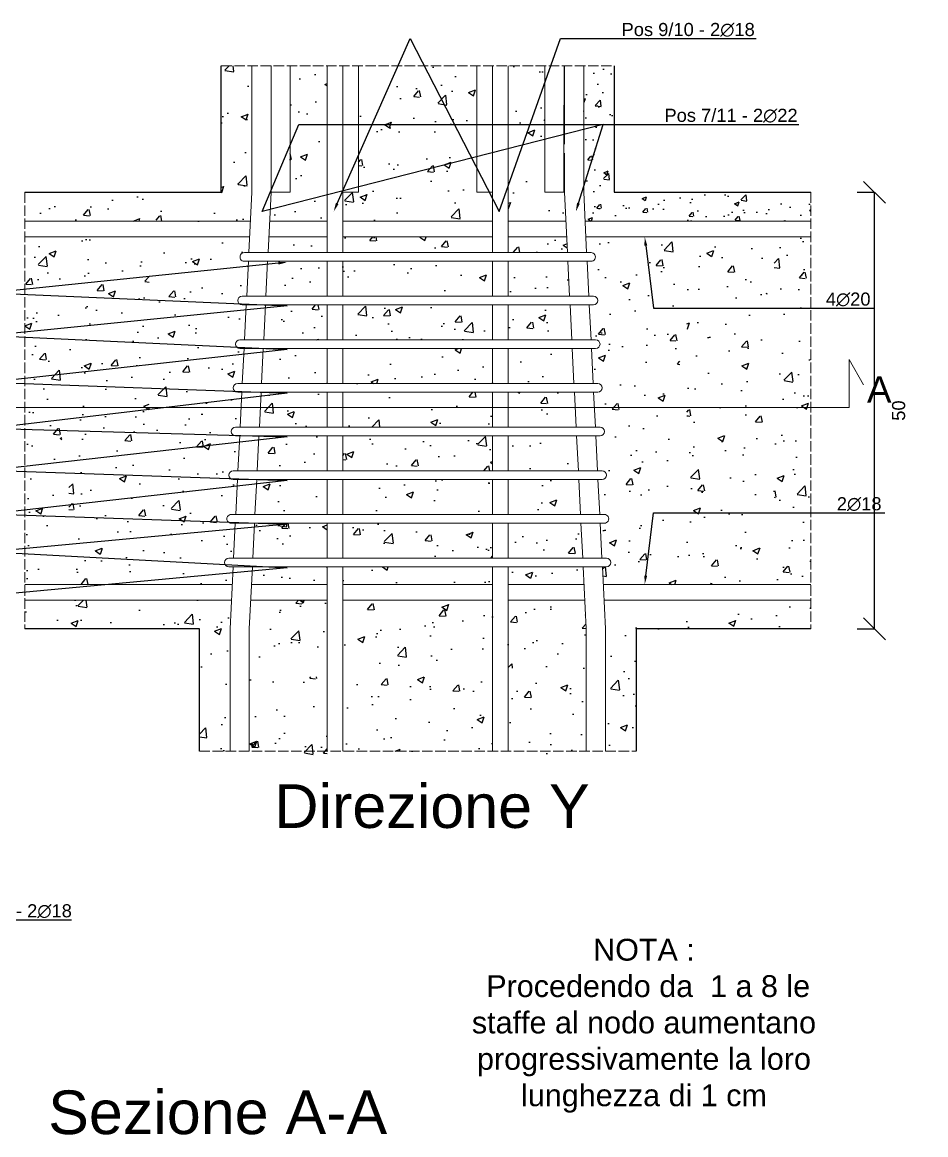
# Model space of a CAD drawing. Header units: millimetres. Extents: x -455371 to 117772, y -78417 to 116564.
# Drawn here: x -325675 to -324640, y 109907 to 111181 of the extents above; entities that cross this region are included whole.
import ezdxf
from ezdxf import colors
from ezdxf.entities.mleader import LeaderData, LeaderLine
from ezdxf.math import Vec2, Vec3

# ---------------------------------------------------------------- set-up
doc = ezdxf.new("R2010")
doc.units = ezdxf.units.MM
doc.linetypes.add('ACAD_ISO02W100', pattern=[15, 12, -3])
doc.layers.get('0').update_dxf_attribs({"color": 255})
for name, color, linetype, lineweight in [('armature', 5, 'Continuous', 18), ('Cls', 7, 'Continuous', 25), ('quote', 5, 'Continuous', 15), ('Scritte', 7, 'Continuous', 15), ('staffe', 10, 'Continuous', 15), ('tratteggio 1 a 50', 230, 'ACAD_ISO02W100', 15)]:
    doc.layers.add(name, color=color, linetype=linetype, lineweight=lineweight)
doc.layers.add('RETINI', color=253, linetype='Continuous')
doc.styles.get("Standard").update_dxf_attribs({"font": 'arial.ttf'})
doc.dimstyles.new('scala 1 a 10', dxfattribs={"dimtxt": 15, "dimasz": 25, "dimexe": 0.183, "dimexo": 0.1, "dimgap": 20, "dimtad": 2, "dimdec": 0, "dimlfac": 0.1, "dimzin": 0, "dimdsep": 46, "dimtxsty": 'Standard', "dimblk": 'OBLIQUE', "dimcen": -25, "dimadec": 0, "dimazin": 0, "dimtfac": 1, "dimtdec": 0, "dimtofl": 0, "dimtmove": 0, "dimatfit": 3, "dimfxl": 20, "dimfxlon": 1, "dimtolj": 1, "dimtzin": 0, "dimarcsym": 0})

# ---------------------------------------------------------------- blocks, each defined once
blk = doc.blocks.new('_Oblique')
at = {"color": 0, "linetype": 'ByBlock', "lineweight": -2}
blk.add_line((-0.5, -0.5), (0.5, 0.5), dxfattribs=at)
blk = doc.blocks.new('*D2427')
at = {"layer": 'Defpoints', "color": 0, "transparency": 16777216}
for p in [(-325447.2, 110986.5), (-324699.2, 110986.5), (-325472.2, 110486.5)]:
    blk.add_point(p, dxfattribs=at)
at = {"layer": 'quote', "color": 0, "lineweight": -2, "transparency": 16777216}
for p, q in [((-324719.2, 110986.5), (-324699, 110986.5)), ((-324699.2, 110486.5), (-324699.2, 110986.5)), ((-324719.2, 110486.5), (-324699, 110486.5))]:
    blk.add_line(p, q, dxfattribs=at)
at = {"layer": 'quote', "color": 0, "lineweight": -2, "transparency": 16777216, "xscale": 25, "yscale": 25, "zscale": 25}
for p, rotation in [((-324699.2, 110986.5), 90), ((-324699.2, 110486.5), 270)]:
    blk.add_blockref('_Oblique', p, dxfattribs=dict(at, rotation=rotation))
at = {"layer": 'quote', "color": 0, "transparency": 16777216, "insert": (-324671.5, 110736.5), "char_height": 15, "attachment_point": 5, "rotation": 90}
blk.add_mtext('\\A1;50', dxfattribs=at)

msp = doc.modelspace()

# ---------------------------------------------------------------- hatches: boundary and pattern name
at = {"layer": 'RETINI'}
h = msp.add_hatch(dxfattribs=at)
h.set_pattern_fill('AR-CONC', color=256, scale=0.45)
h.paths.add_polyline_path([(-325136.5, 110986.5), (-325154.5, 110986.5), (-325154.5, 111031.5), (-325289.9, 111031.5), (-325289.9, 110986.5), (-325307.9, 110986.5), (-325307.9, 110953.5), (-325136.5, 110953.5)])
h.paths.add_polyline_path([(-325325.9, 111031.5), (-325368.2, 111031.5), (-325368.2, 110986.5), (-325390.2, 110986.5), (-325391.9, 110953.5), (-325325.9, 110953.5)])
h.paths.add_polyline_path([(-325154.5, 111131.5), (-325289.9, 111131.5), (-325289.9, 111041.5), (-325154.5, 111041.5)])
h.paths.add_polyline_path([(-325325.9, 111131.5), (-325368.2, 111131.5), (-325368.2, 111041.5), (-325325.9, 111041.5)])
h.paths.add_polyline_path([(-325076.8, 111131.5), (-325118.5, 111131.5), (-325118.5, 111041.5), (-325076.8, 111041.5)])
h.paths.add_polyline_path([(-325050.3, 110907.5), (-325118.5, 110907.5), (-325118.5, 110867.6), (-325048.3, 110867.6)])
h.paths.add_polyline_path([(-325136.5, 110907.5), (-325222.2, 110907.5), (-325307.9, 110907.5), (-325307.9, 110867.6), (-325222.2, 110867.6), (-325136.5, 110867.6)])
h.paths.add_polyline_path([(-325136.5, 110935.5), (-325307.9, 110935.5), (-325307.9, 110917.5), (-325222.2, 110917.5), (-325136.5, 110917.5)])
h.paths.add_polyline_path([(-325051.7, 110935.5), (-325118.5, 110935.5), (-325118.5, 110917.5), (-325050.8, 110917.5)])
h.paths.add_polyline_path([(-325325.9, 110935.5), (-325392.8, 110935.5), (-325393.6, 110917.5), (-325325.9, 110917.5)])
h.paths.add_polyline_path([(-325325.9, 110907.5), (-325394.1, 110907.5), (-325396.1, 110867.6), (-325325.9, 110867.6)])
h.paths.add_polyline_path([(-325325.9, 110857.6), (-325396.6, 110857.6), (-325398.6, 110817.5), (-325325.9, 110817.5)])
h.paths.add_polyline_path([(-325325.9, 110807.5), (-325399.1, 110807.5), (-325401.1, 110767.5), (-325325.9, 110767.5)])
h.paths.add_polyline_path([(-325136.5, 110807.5), (-325222.2, 110807.5), (-325307.9, 110807.5), (-325307.9, 110767.5), (-325222.2, 110767.5), (-325136.5, 110767.5)])
h.paths.add_polyline_path([(-325136.5, 110857.6), (-325222.2, 110857.6), (-325307.9, 110857.6), (-325307.9, 110817.5), (-325222.2, 110817.5), (-325136.5, 110817.5)])
h.paths.add_polyline_path([(-325047.8, 110857.6), (-325118.5, 110857.6), (-325118.5, 110817.5), (-325045.8, 110817.5)])
h.paths.add_polyline_path([(-325045.3, 110807.5), (-325118.5, 110807.5), (-325118.5, 110767.5), (-325043.3, 110767.5)])
h.paths.add_polyline_path([(-325325.9, 110757.5), (-325401.6, 110757.5), (-325403.6, 110717.5), (-325325.9, 110717.5)])
h.paths.add_polyline_path([(-325136.5, 110757.5), (-325222.2, 110757.5), (-325307.9, 110757.5), (-325307.9, 110717.5), (-325222.2, 110717.5), (-325136.5, 110717.5)])
h.paths.add_polyline_path([(-325042.8, 110757.5), (-325118.5, 110757.5), (-325118.5, 110717.5), (-325040.8, 110717.5)])
h.paths.add_polyline_path([(-325040.3, 110707.5), (-325118.5, 110707.5), (-325118.5, 110667.5), (-325038.3, 110667.5)])
h.paths.add_polyline_path([(-325136.5, 110707.5), (-325222.2, 110707.5), (-325307.9, 110707.5), (-325307.9, 110667.5), (-325222.2, 110667.5), (-325136.5, 110667.5)])
h.paths.add_polyline_path([(-325325.9, 110707.5), (-325404.1, 110707.5), (-325406.1, 110667.5), (-325325.9, 110667.5)])
h.paths.add_polyline_path([(-325325.9, 110657.5), (-325406.6, 110657.5), (-325408.6, 110617.5), (-325325.9, 110617.5)])
h.paths.add_polyline_path([(-325136.5, 110657.5), (-325222.2, 110657.5), (-325307.9, 110657.5), (-325307.9, 110617.5), (-325222.2, 110617.5), (-325136.5, 110617.5)])
h.paths.add_polyline_path([(-325037.8, 110657.5), (-325118.5, 110657.5), (-325118.5, 110617.5), (-325035.8, 110617.5)])
h.paths.add_polyline_path([(-325325.9, 110607.5), (-325409.1, 110607.5), (-325411.1, 110567.5), (-325325.9, 110567.5)])
h.paths.add_polyline_path([(-325136.5, 110607.5), (-325222.2, 110607.5), (-325307.9, 110607.5), (-325307.9, 110567.5), (-325222.2, 110567.5), (-325136.5, 110567.5)])
h.paths.add_polyline_path([(-325035.3, 110607.5), (-325118.5, 110607.5), (-325118.5, 110567.5), (-325033.3, 110567.5)])
h.paths.add_polyline_path([(-325032.8, 110557.5), (-325118.5, 110557.5), (-325118.5, 110537.5), (-325031.8, 110537.5)])
h.paths.add_polyline_path([(-325136.5, 110557.5), (-325222.2, 110557.5), (-325307.9, 110557.5), (-325307.9, 110537.5), (-325136.5, 110537.5)])
h.paths.add_polyline_path([(-325325.9, 110557.5), (-325411.6, 110557.5), (-325412.7, 110537.5), (-325325.9, 110537.5)])
h.paths.add_polyline_path([(-325325.9, 110519.5), (-325413.6, 110519.5), (-325415.2, 110486.5), (-325415.2, 110441.5), (-325325.9, 110441.5)])
h.paths.add_polyline_path([(-325136.5, 110519.5), (-325307.9, 110519.5), (-325307.9, 110441.5), (-325136.5, 110441.5)])
h.paths.add_polyline_path([(-325030.9, 110519.5), (-325118.5, 110519.5), (-325118.5, 110441.5), (-325029.2, 110441.5), (-325029.2, 110486.5)])
h.paths.add_polyline_path([(-325029.2, 110431.5), (-325118.5, 110431.5), (-325118.5, 110341.5), (-325029.2, 110341.5)])
h.paths.add_polyline_path([(-325325.9, 110431.5), (-325415.2, 110431.5), (-325415.2, 110341.5), (-325325.9, 110341.5)])
edge = h.paths.add_edge_path()
edge.add_line((-325412.2, 111131.5), (-325447.2, 111131.5))
edge.add_line((-325447.2, 111131.5), (-325447.2, 110986.5))
edge.add_line((-325447.2, 110986.5), (-325672.2, 110986.5))
edge.add_line((-325672.2, 110986.5), (-325672.2, 110953.5))
edge.add_line((-325672.2, 110953.5), (-325629.6, 110953.5))
edge.add_line((-325629.6, 110953.5), (-325629.6, 110957.5))
edge.add_arc((-325625.6, 110957.5), 4, 2.2127, 180.0004, ccw=False)
edge.add_line((-325621.6, 110957.7), (-325621.6, 110953.5))
edge.add_line((-325621.6, 110953.5), (-325529.6, 110953.5))
edge.add_line((-325529.6, 110953.5), (-325529.6, 110957.5))
edge.add_arc((-325525.6, 110957.5), 4, 2.2127, 180.0004, ccw=False)
edge.add_line((-325521.6, 110957.7), (-325521.6, 110953.5))
edge.add_line((-325521.6, 110953.5), (-325413.9, 110953.5))
edge.add_line((-325413.9, 110953.5), (-325412.2, 110986.5))
edge.add_line((-325412.2, 110986.5), (-325412.2, 111031.5))
edge.add_line((-325412.2, 111031.5), (-325417.2, 111031.5))
edge.add_arc((-325417.2, 111036.5), 5, 90, 270, ccw=False)
edge.add_line((-325417.2, 111041.5), (-325412.2, 111041.5))
edge.add_line((-325412.2, 111041.5), (-325412.2, 111131.5))
h.paths.add_polyline_path([(-325307.9, 110346.5), (-325136.5, 110346.5), (-325136.5, 110431.5), (-325307.9, 110431.5)])
h = msp.add_hatch(dxfattribs=at)
h.set_pattern_fill('AR-CONC', color=256, scale=0.29)
h.set_pattern_definition([(50, (6870.1, 0), (52.833554, -4.622335), [5.5245, -60.7695]), (355, (6870.1, 0), (-10.220592, 55.406485), [4.4196, -48.615769]), (100.451445, (6874.503, -0.385), (42.612962, 50.784148), [4.6951026, -51.646171]), (46.1842, (6870.1, 14.73), (78.612922, -12.192275), [8.28675, -91.15425]), (96.635558, (6876.65, 13.716), (68.847199, 71.753576), [7.042657, -77.469326]), (351.18415, (6870.1, 14.73), (68.847199, 71.753576), [6.62939, -72.923322]), (21, (6877.467, 11.05), (43.9681735, -29.6569075), [5.5245, -60.7695]), (326, (6877.467, 11.05), (17.922588, 53.41451), [4.4196, -48.6156]), (71.451445, (6881.13, 8.58), (61.8907616, 23.757603), [4.6951026, -51.646082]), (37.5, (6870.1, 0), (0.8956949, 24.5209613), [0, -48.02632, 0, -49.3522, 0, -48.79975]), (7.5, (6870.1, 0), (19.3777021, 29.0523667), [0, -28.13812, 0, -46.92142, 0, -18.59915]), (327.5, (6853.675, 0), (39.3212726, -1.6613358), [0, -18.415, 0, -57.4548, 0, -76.2381]), (317.5, (6846.31, 0), (42.9574626, 7.3736824), [0, -23.9395, 0, -38.15588, 0, -54.1401])])
edge = h.paths.add_edge_path()
edge.add_line((-324997.2, 111131.5), (-325032.2, 111131.5))
edge.add_line((-325032.2, 111131.5), (-325032.2, 111041.5))
edge.add_line((-325032.2, 111041.5), (-325027.2, 111041.5))
edge.add_arc((-325027.2, 111036.5), 5, -90, 90, ccw=False)
edge.add_line((-325027.2, 111031.5), (-325032.2, 111031.5))
edge.add_line((-325032.2, 111031.5), (-325032.2, 110986.5))
edge.add_line((-325032.2, 110986.5), (-325030.6, 110953.5))
edge.add_line((-325030.6, 110953.5), (-324922.2, 110953.5))
edge.add_line((-324922.2, 110953.5), (-324922.2, 110957.3))
edge.add_arc((-324918.2, 110957.5), 4, 0.0004, 182.2127, ccw=False)
edge.add_line((-324914.2, 110957.5), (-324914.2, 110953.5))
edge.add_line((-324914.2, 110953.5), (-324822.2, 110953.5))
edge.add_line((-324822.2, 110953.5), (-324822.2, 110957.3))
edge.add_arc((-324818.2, 110957.5), 4, 0.0004, 182.2127, ccw=False)
edge.add_line((-324814.2, 110957.5), (-324814.2, 110953.5))
edge.add_line((-324814.2, 110953.5), (-324772.2, 110953.5))
edge.add_line((-324772.2, 110953.5), (-324772.2, 110986.5))
edge.add_line((-324772.2, 110986.5), (-324997.2, 110986.5))
edge.add_line((-324997.2, 110986.5), (-324997.2, 111131.5))
h = msp.add_hatch(dxfattribs=at)
h.set_pattern_fill('AR-CONC', color=256, scale=0.45)
h.paths.add_polyline_path([(-325418.6, 110857.6), (-325423.4, 110857.6, -1), (-325423.4, 110867.6), (-325418.1, 110867.6), (-325416.1, 110907.5), (-325420.7, 110907.5, -0.998059), (-325420.7, 110917.5), (-325415.6, 110917.5), (-325414.8, 110935.5), (-325521.6, 110935.5), (-325521.6, 110537.5), (-325434.7, 110537.5), (-325433.6, 110557.5), (-325438.4, 110557.5, -1), (-325438.4, 110567.5), (-325433.1, 110567.5), (-325431.1, 110607.5), (-325435.8, 110607.5, -1), (-325436, 110617.5), (-325430.6, 110617.5), (-325428.6, 110657.5), (-325433.4, 110657.5, -1), (-325433.4, 110667.5), (-325428.1, 110667.5), (-325426.1, 110707.5), (-325430.9, 110707.5, -1), (-325430.9, 110717.5), (-325425.6, 110717.5), (-325423.6, 110757.5), (-325428.4, 110757.5, -1), (-325428.4, 110767.5), (-325423.1, 110767.5), (-325421.1, 110807.5), (-325425.9, 110807.5, -1), (-325425.9, 110817.5), (-325420.6, 110817.5)])
h.paths.add_polyline_path([(-325529.6, 110935.5), (-325621.6, 110935.5), (-325621.6, 110537.5), (-325529.6, 110537.5)])
h.paths.add_polyline_path([(-325629.6, 110935.5), (-325672.2, 110935.5), (-325672.2, 110537.5), (-325629.6, 110537.5)])
h.paths.add_polyline_path([(-324922.2, 110935.5), (-325029.7, 110935.5), (-325028.8, 110917.5), (-325023.7, 110917.5, -1.001944), (-325023.7, 110907.5), (-325028.3, 110907.5), (-325026.3, 110867.6), (-325021, 110867.6, -1), (-325021, 110857.6), (-325025.8, 110857.6), (-325023.8, 110817.5), (-325018.5, 110817.5, -1), (-325018.5, 110807.5), (-325023.3, 110807.5), (-325021.3, 110767.5), (-325016, 110767.5, -1), (-325016, 110757.5), (-325020.8, 110757.5), (-325018.8, 110717.5), (-325013.5, 110717.5, -1), (-325013.5, 110707.5), (-325018.3, 110707.5), (-325016.3, 110667.5), (-325011, 110667.5, -1), (-325011, 110657.5), (-325015.8, 110657.5), (-325013.8, 110617.5), (-325008.6, 110617.5, -1), (-325008.4, 110607.5), (-325013.3, 110607.5), (-325011.3, 110567.5), (-325006, 110567.5, -1), (-325006, 110557.5), (-325010.8, 110557.5), (-325009.8, 110537.5), (-324922.2, 110537.5)])
h.paths.add_polyline_path([(-324822.2, 110935.5), (-324914.2, 110935.5), (-324914.2, 110537.5), (-324822.2, 110537.5)])
h.paths.add_polyline_path([(-324772.2, 110935.5), (-324814.2, 110935.5), (-324814.2, 110537.5), (-324772.2, 110537.5)])
h.paths.add_polyline_path([(-325054.2, 110986.5), (-325076.8, 110986.5), (-325076.8, 111031.5), (-325118.5, 111031.5), (-325118.5, 110953.5), (-325052.6, 110953.5)])
h = msp.add_hatch(dxfattribs=at)
h.set_pattern_fill('AR-CONC', color=256, scale=0.45)
edge = h.paths.add_edge_path()
edge.add_line((-325472.2, 110346.5), (-325437.2, 110346.5))
edge.add_line((-325437.2, 110346.5), (-325437.2, 110431.5))
edge.add_line((-325437.2, 110431.5), (-325442.2, 110431.5))
edge.add_arc((-325442.2, 110436.5), 5, 90, 270, ccw=False)
edge.add_line((-325442.2, 110441.5), (-325437.2, 110441.5))
edge.add_line((-325437.2, 110441.5), (-325437.2, 110486.5))
edge.add_line((-325437.2, 110486.5), (-325435.6, 110519.5))
edge.add_line((-325435.6, 110519.5), (-325521.6, 110519.5))
edge.add_line((-325521.6, 110519.5), (-325521.6, 110515.5))
edge.add_arc((-325525.6, 110515.3), 4, -180, 2.2127, ccw=False)
edge.add_line((-325529.6, 110515.3), (-325529.6, 110519.5))
edge.add_line((-325529.6, 110519.5), (-325621.6, 110519.5))
edge.add_line((-325621.6, 110519.5), (-325621.6, 110515.5))
edge.add_arc((-325625.6, 110515.3), 4, -180, 2.2127, ccw=False)
edge.add_line((-325629.6, 110515.3), (-325629.6, 110519.5))
edge.add_line((-325629.6, 110519.5), (-325672.2, 110519.5))
edge.add_line((-325672.2, 110519.5), (-325672.2, 110486.5))
edge.add_line((-325672.2, 110486.5), (-325472.2, 110486.5))
edge.add_line((-325472.2, 110486.5), (-325472.2, 110346.5))
h = msp.add_hatch(dxfattribs=at)
h.set_pattern_fill('AR-CONC', color=256, scale=0.45)
edge = h.paths.add_edge_path()
edge.add_line((-325007.2, 110346.5), (-324972.2, 110346.5))
edge.add_line((-324972.2, 110346.5), (-324972.2, 110486.5))
edge.add_line((-324972.2, 110486.5), (-324772.2, 110486.5))
edge.add_line((-324772.2, 110486.5), (-324772.2, 110519.5))
edge.add_line((-324772.2, 110519.5), (-324814.2, 110519.5))
edge.add_line((-324814.2, 110519.5), (-324814.2, 110515.3))
edge.add_arc((-324818.2, 110515.3), 4, -177.7873, 0, ccw=False)
edge.add_line((-324822.2, 110515.2), (-324822.2, 110519.5))
edge.add_line((-324822.2, 110519.5), (-324914.2, 110519.5))
edge.add_line((-324914.2, 110519.5), (-324914.2, 110515.3))
edge.add_arc((-324918.2, 110515.3), 4, -177.7873, 0, ccw=False)
edge.add_line((-324922.2, 110515.2), (-324922.2, 110519.5))
edge.add_line((-324922.2, 110519.5), (-325008.9, 110519.5))
edge.add_line((-325008.9, 110519.5), (-325007.2, 110486.5))
edge.add_line((-325007.2, 110486.5), (-325007.2, 110441.5))
edge.add_line((-325007.2, 110441.5), (-325002.2, 110441.5))
edge.add_arc((-325002.2, 110436.5), 5, -90, 90, ccw=False)
edge.add_line((-325002.2, 110431.5), (-325007.2, 110431.5))
edge.add_line((-325007.2, 110431.5), (-325007.2, 110346.5))

# ---------------------------------------------------------------- linework, layer by layer
at = {"layer": 'armature'}
for points in [[(-325412.2, 111131.5), (-325412.2, 110986.5), (-325415.6, 110917.5)], [(-325412.2, 111131.5), (-325412.2, 111041.5)], [(-325390.2, 111041.5), (-325390.2, 111131.5)], [(-325390.2, 111131.5), (-325390.2, 111041.5)], [(-325390.2, 111131.5), (-325390.2, 110986.5), (-325368.2, 110986.5), (-325368.2, 111131.5)], [(-325368.2, 111041.5), (-325368.2, 111131.5)], [(-325325.9, 110917.5), (-325325.9, 111131.5)], [(-325325.9, 111041.5), (-325325.9, 111131.5)], [(-325307.9, 111131.5), (-325307.9, 111041.5)], [(-325289.9, 110986.5), (-325307.9, 110986.5), (-325307.9, 111131.5)], [(-325307.9, 111041.5), (-325307.9, 111131.5)], [(-325289.9, 111131.5), (-325289.9, 111041.5)], [(-325289.9, 111131.5), (-325289.9, 110986.5)], [(-325136.5, 110986.5), (-325154.5, 110986.5), (-325154.5, 111131.5)], [(-325154.5, 111041.5), (-325154.5, 111131.5)], [(-325136.5, 111041.5), (-325136.5, 111131.5)], [(-325136.5, 111131.5), (-325136.5, 111041.5)], [(-325136.5, 111131.5), (-325136.5, 110986.5)], [(-325118.5, 111131.5), (-325118.5, 111041.5)], [(-325118.5, 111131.5), (-325118.5, 110917.5)], [(-325054.7, 111131.5), (-325054.8, 110986.5), (-325076.8, 110986.5), (-325076.8, 111131.5)], [(-325076.8, 111041.5), (-325076.8, 111131.5)], [(-325054.7, 111131.5), (-325054.8, 111041.5)], [(-325054.2, 111041.5), (-325054.2, 111131.5)], [(-325032.2, 111131.5), (-325032.2, 111041.5)], [(-325032.2, 111131.5), (-325032.2, 110986.5), (-325028.8, 110917.5)], [(-325393.6, 110917.5), (-325390.2, 110986.5), (-325390.2, 111031.5)], [(-325307.9, 111031.5), (-325307.9, 110917.5)], [(-325136.5, 110917.5), (-325136.5, 111031.5)], [(-325050.8, 110917.5), (-325054.2, 110986.5), (-325054.2, 111031.5)], [(-325672.2, 110953.5), (-325629.6, 110953.5)], [(-325672.2, 110953.5), (-325413.9, 110953.5)], [(-325621.6, 110953.5), (-325529.6, 110953.5)], [(-325391.9, 110953.5), (-325325.9, 110953.5)], [(-325307.9, 110953.5), (-325136.5, 110953.5)], [(-325118.5, 110953.5), (-325052.6, 110953.5)], [(-325030.6, 110953.5), (-324772.2, 110953.5)], [(-324914.2, 110953.5), (-324822.2, 110953.5)], [(-324814.2, 110953.5), (-324772.2, 110953.5)], [(-325672.2, 110935.5), (-325629.6, 110935.5)], [(-325672.2, 110935.5), (-325414.8, 110935.5)], [(-325621.6, 110935.5), (-325529.6, 110935.5)], [(-325392.8, 110935.5), (-325325.9, 110935.5)], [(-325307.9, 110935.5), (-325136.5, 110935.5)], [(-325118.5, 110935.5), (-325051.7, 110935.5)], [(-325029.7, 110935.5), (-324772.2, 110935.5)], [(-324914.2, 110935.5), (-324822.2, 110935.5)], [(-324814.2, 110935.5), (-324772.2, 110935.5)], [(-325416.1, 110907.5), (-325418.1, 110867.6)], [(-325396.1, 110867.6), (-325394.1, 110907.5)], [(-325325.9, 110867.6), (-325325.9, 110907.5)], [(-325307.9, 110907.5), (-325307.9, 110867.6)], [(-325136.5, 110867.6), (-325136.5, 110907.5)], [(-325118.5, 110907.5), (-325118.5, 110867.6)], [(-325048.3, 110867.6), (-325050.3, 110907.5)], [(-325028.3, 110907.5), (-325026.3, 110867.6)], [(-325418.6, 110857.6), (-325420.6, 110817.5)], [(-325398.6, 110817.5), (-325396.6, 110857.6)], [(-325325.9, 110817.5), (-325325.9, 110857.6)], [(-325307.9, 110857.6), (-325307.9, 110817.5)], [(-325136.5, 110817.5), (-325136.5, 110857.6)], [(-325118.5, 110857.6), (-325118.5, 110817.5)], [(-325045.8, 110817.5), (-325047.8, 110857.6)], [(-325025.8, 110857.6), (-325023.8, 110817.5)], [(-325421.1, 110807.5), (-325423.1, 110767.5)], [(-325401.1, 110767.5), (-325399.1, 110807.5)], [(-325325.9, 110767.5), (-325325.9, 110807.5)], [(-325307.9, 110807.5), (-325307.9, 110767.5)], [(-325136.5, 110767.5), (-325136.5, 110807.5)], [(-325118.5, 110807.5), (-325118.5, 110767.5)], [(-325043.3, 110767.5), (-325045.3, 110807.5)], [(-325023.3, 110807.5), (-325021.3, 110767.5)], [(-325423.6, 110757.5), (-325425.6, 110717.5)], [(-325403.6, 110717.5), (-325401.6, 110757.5)], [(-325325.9, 110717.5), (-325325.9, 110757.5)], [(-325307.9, 110757.5), (-325307.9, 110717.5)], [(-325136.5, 110717.5), (-325136.5, 110757.5)], [(-325118.5, 110757.5), (-325118.5, 110717.5)], [(-325040.8, 110717.5), (-325042.8, 110757.5)], [(-325020.8, 110757.5), (-325018.8, 110717.5)], [(-325426.1, 110707.5), (-325428.1, 110667.5)], [(-325406.1, 110667.5), (-325404.1, 110707.5)], [(-325325.9, 110667.5), (-325325.9, 110707.5)], [(-325307.9, 110707.5), (-325307.9, 110667.5)], [(-325136.5, 110667.5), (-325136.5, 110707.5)], [(-325118.5, 110707.5), (-325118.5, 110667.5)], [(-325038.3, 110667.5), (-325040.3, 110707.5)], [(-325018.3, 110707.5), (-325016.3, 110667.5)], [(-325428.6, 110657.5), (-325430.6, 110617.5)], [(-325408.6, 110617.5), (-325406.6, 110657.5)], [(-325325.9, 110617.5), (-325325.9, 110657.5)], [(-325307.9, 110657.5), (-325307.9, 110617.5)], [(-325136.5, 110617.5), (-325136.5, 110657.5)], [(-325118.5, 110657.5), (-325118.5, 110617.5)], [(-325035.8, 110617.5), (-325037.8, 110657.5)], [(-325015.8, 110657.5), (-325013.8, 110617.5)], [(-325431.1, 110607.5), (-325433.1, 110567.5)], [(-325411.1, 110567.5), (-325409.1, 110607.5)], [(-325325.9, 110567.5), (-325325.9, 110607.5)], [(-325307.9, 110607.5), (-325307.9, 110567.5)], [(-325136.5, 110567.5), (-325136.5, 110607.5)], [(-325118.5, 110607.5), (-325118.5, 110567.5)], [(-325033.3, 110567.5), (-325035.3, 110607.5)], [(-325013.3, 110607.5), (-325011.3, 110567.5)], [(-325433.6, 110557.5), (-325437.2, 110486.5), (-325437.2, 110346.5)], [(-325415.2, 110346.5), (-325415.2, 110486.5), (-325411.6, 110557.5)], [(-325325.9, 110346.5), (-325325.9, 110557.5)], [(-325307.9, 110557.5), (-325307.9, 110346.5)], [(-325136.5, 110346.5), (-325136.5, 110557.5)], [(-325118.5, 110557.5), (-325118.5, 110346.5)], [(-325029.2, 110346.5), (-325029.2, 110486.5), (-325032.8, 110557.5)], [(-325010.8, 110557.5), (-325007.2, 110486.5), (-325007.2, 110346.5)], [(-325672.2, 110537.5), (-325629.6, 110537.5)], [(-325672.2, 110537.5), (-325434.7, 110537.5)], [(-325621.6, 110537.5), (-325529.6, 110537.5)], [(-325412.7, 110537.5), (-325325.9, 110537.5)], [(-325307.9, 110537.5), (-325136.5, 110537.5)], [(-325118.5, 110537.5), (-325031.8, 110537.5)], [(-325009.8, 110537.5), (-324772.2, 110537.5)], [(-324914.2, 110537.5), (-324822.2, 110537.5)], [(-324814.2, 110537.5), (-324772.2, 110537.5)], [(-325672.2, 110519.5), (-325629.6, 110519.5)], [(-325672.2, 110519.5), (-325435.6, 110519.5)], [(-325621.6, 110519.5), (-325529.6, 110519.5)], [(-325413.6, 110519.5), (-325325.9, 110519.5)], [(-325307.9, 110519.5), (-325136.5, 110519.5)], [(-325118.5, 110519.5), (-325030.9, 110519.5)], [(-325008.9, 110519.5), (-324772.2, 110519.5)], [(-324914.2, 110519.5), (-324822.2, 110519.5)], [(-324814.2, 110519.5), (-324772.2, 110519.5)], [(-325437.2, 110431.5), (-325437.2, 110346.5)], [(-325415.2, 110346.5), (-325415.2, 110431.5)], [(-325325.9, 110346.5), (-325325.9, 110431.5)], [(-325307.9, 110431.5), (-325307.9, 110346.5)], [(-325136.5, 110346.5), (-325136.5, 110431.5)], [(-325118.5, 110431.5), (-325118.5, 110346.5)], [(-325029.2, 110346.5), (-325029.2, 110431.5)], [(-325007.2, 110431.5), (-325007.2, 110346.5)]]:
    msp.add_lwpolyline(points, dxfattribs=at)
at = {"layer": 'Cls'}
for points in [[(-325672.2, 110986.5), (-325447.2, 110986.5), (-325447.2, 111131.5)], [(-324997.2, 111131.5), (-324997.2, 110986.5), (-324772.2, 110986.5)], [(-325472.2, 110346.5), (-325472.2, 110486.5), (-325672.2, 110486.5)], [(-324772.2, 110486.5), (-324972.2, 110486.5), (-324972.2, 110346.5)]]:
    msp.add_lwpolyline(points, dxfattribs=at)
at = {"layer": 'quote'}
for p, q in [((-324711.6, 110766), (-324728.1, 110794.9)), ((-324728.1, 110794.9), (-324728.1, 110740.1)), ((-324728.1, 110740.1), (-325766.2, 110740.1))]:
    msp.add_line(p, q, dxfattribs=at)
at = {"layer": 'staffe'}
for points in [[(-325420.7, 110917.5, 1.001944), (-325420.7, 110907.5), (-325222.2, 110907.5)], [(-325023.7, 110917.5, -1.001944), (-325023.7, 110907.5), (-325222.2, 110907.5)], [(-325222.2, 110867.6), (-325423.4, 110867.6, 1), (-325423.4, 110857.6), (-325222.2, 110857.6)], [(-325222.2, 110867.6), (-325021, 110867.6, -1), (-325021, 110857.6), (-325222.2, 110857.6)], [(-325222.2, 110817.5), (-325425.9, 110817.5, 1), (-325425.9, 110807.5), (-325222.2, 110807.5)], [(-325222.2, 110817.5), (-325018.5, 110817.5, -1), (-325018.5, 110807.5), (-325222.2, 110807.5)], [(-325222.2, 110767.5), (-325428.4, 110767.5, 1), (-325428.4, 110757.5), (-325222.2, 110757.5)], [(-325222.2, 110767.5), (-325016, 110767.5, -1), (-325016, 110757.5), (-325222.2, 110757.5)], [(-325222.2, 110717.5), (-325430.9, 110717.5, 1), (-325430.9, 110707.5), (-325222.2, 110707.5)], [(-325222.2, 110717.5), (-325013.5, 110717.5, -1), (-325013.5, 110707.5), (-325222.2, 110707.5)], [(-325222.2, 110667.5), (-325433.4, 110667.5, 1), (-325433.4, 110657.5), (-325222.2, 110657.5)], [(-325222.2, 110667.5), (-325011, 110667.5, -1), (-325011, 110657.5), (-325222.2, 110657.5)], [(-325435.8, 110607.5, -1.014887), (-325435.8, 110617.5), (-325222.2, 110617.5)], [(-325008.6, 110607.5, 1.014887), (-325008.6, 110617.5), (-325222.2, 110617.5)], [(-325222.2, 110567.5), (-325438.4, 110567.5, 1), (-325438.4, 110557.5), (-325222.2, 110557.5)], [(-325222.2, 110567.5), (-325006, 110567.5, -1), (-325006, 110557.5), (-325222.2, 110557.5)]]:
    msp.add_lwpolyline(points, format="xyb", dxfattribs=at)
for points in [[(-325420.7, 110917.5), (-325222.2, 110917.5)], [(-325023.7, 110917.5), (-325222.2, 110917.5)], [(-325435.8, 110607.5), (-325222.2, 110607.5)], [(-325008.6, 110607.5), (-325222.2, 110607.5)]]:
    msp.add_lwpolyline(points, dxfattribs=at)
at = {"layer": 'tratteggio 1 a 50'}
for points in [[(-325447.2, 111131.5), (-324997.2, 111131.5)], [(-325672.2, 110986.5), (-325672.2, 110486.5)], [(-324772.2, 110986.5), (-324772.2, 110486.5)], [(-325472.2, 110346.5), (-324972.2, 110346.5)]]:
    msp.add_lwpolyline(points, dxfattribs=at)

# ---------------------------------------------------------------- texts
at = {"layer": 'Scritte', "attachment_point": 1}
for s, width, heights, insert, char_height in [('\\pxt16;A', 52.404, [0], (-324707.7, 110775.7), 30), ('Direzione Y', 381.257, [89.6], (-325386.3, 110308.5), 50), ('\\pxqc;NOTA :\\P Procedendo da  1 a 8 le staffe al nodo aumentano progressivamente la loro lunghezza di 1 cm', 449.715, [0], (-325188, 110131.5), 25), ('Sezione A-A', 421.816, [0], (-325645.4, 109957.8), 50)]:
    msp.add_mtext_dynamic_manual_height_columns(s, width=width, gutter_width=12.5, heights=heights, dxfattribs=dict(at, insert=insert, char_height=char_height))

# ---------------------------------------------------------------- dimensions: what is measured, and where the dimension line sits
at = {"layer": 'quote'}
dim = msp.add_linear_dim(base=(-324699.2, 110986.5), p1=(-325472.2, 110486.5), p2=(-325447.2, 110986.5), angle=90, dimstyle='scala 1 a 10', dxfattribs=at)
dim.commit()
dim.dimension.update_dxf_attribs({"geometry": '*D2427', "text_midpoint": (-324671.5, 110736.5)})

# ---------------------------------------------------------------- leaders
ml = msp.add_multileader_mtext('Standard', dxfattribs=at)
ml.set_content('Pos 9/10 - 2∅18', color=256)
ml.set_leader_properties()
ml.build(insert=Vec2(0, 0))
ml.multileader.update_dxf_attribs({"text_left_attachment_type": 6, "text_right_attachment_type": 6, "dogleg_length": 20, "arrow_head_size": 10})
ctx = ml.context
ctx.base_point, ctx.char_height, ctx.arrow_head_size, ctx.landing_gap_size, ctx.plane_origin = Vec3(-325038.8, 111162.5), 15, 10, 50, Vec3(-325255, 111074.3)
ctx.left_attachment, ctx.right_attachment = 6, 6
notes = []
notes.append((ctx, [(0, (1, 1, 0), (-325058.8, 111162.5), (1, 0), 20, [(2, [(-325318.5, 110964.5), (-325230.7, 111162.5), (-325128.8, 110964.5), (-325058.8, 111162.5)], 0, [])])]))
ctx.mtext.insert, ctx.mtext.flow_direction = Vec3(-324988.8, 111180.5), 5
ml = msp.add_multileader_mtext('Standard', dxfattribs=at)
ml.set_content('Pos 7/11 - 2∅22', color=256)
ml.set_leader_properties()
ml.build(insert=Vec2(0, 0))
ml.multileader.update_dxf_attribs({"text_left_attachment_type": 6, "text_right_attachment_type": 6, "dogleg_length": 20, "arrow_head_size": 10})
ctx = ml.context
ctx.base_point, ctx.char_height, ctx.arrow_head_size, ctx.landing_gap_size, ctx.plane_origin = Vec3(-324989.7, 111064.2), 15, 10, 50, Vec3(-325037.2, 111053.9)
ctx.left_attachment, ctx.right_attachment = 6, 6
notes.append((ctx, [(0, (1, 1, 0), (-325009.7, 111064.2), (1, 0), 20, [(0, [(-325041.2, 110964.5), (-325009.7, 111064.2), (-325400.2, 110964.5), (-325358.5, 111064.2)], 0, [])])]))
ctx.mtext.insert, ctx.mtext.flow_direction = Vec3(-324939.7, 111082.2), 5
ml = msp.add_multileader_mtext('Standard', dxfattribs=at)
ml.set_content('8∅10/5', color=256)
ml.set_leader_properties()
ml.build(insert=Vec2(0, 0))
ml.multileader.update_dxf_attribs({"text_left_attachment_type": 6, "text_right_attachment_type": 6, "dogleg_length": 20, "arrow_head_size": 10})
ctx = ml.context
ctx.base_point, ctx.char_height, ctx.arrow_head_size, ctx.landing_gap_size, ctx.plane_origin = Vec3(-325898.3, 110924.7), 15, 10, 50, Vec3(-325480.3, 111000.8)
ctx.left_attachment, ctx.right_attachment, ctx.text_align_type = 6, 6, 2
notes.append((ctx, [(0, (1, 1, 0), (-325711.2, 110924.7), (-1, 0), 20, [(7, [(-325371.8, 110906.4), (-325711.2, 110871.3), (-325371.8, 110856.4), (-325711.2, 110822.4), (-325371.8, 110806.4), (-325711.2, 110769), (-325371.8, 110756.4), (-325711.2, 110716.4), (-325371.8, 110706.4), (-325711.2, 110668.3), (-325371.8, 110656.4), (-325711.2, 110618), (-325371.8, 110606.4), (-325711.2, 110574.8), (-325371.8, 110556.4), (-325711.2, 110524.8)], 0, [])])]))
ctx.mtext.insert, ctx.mtext.alignment, ctx.mtext.flow_direction = Vec3(-325781.2, 110942.7), 3, 5
ml = msp.add_multileader_mtext('Standard', dxfattribs=at)
ml.set_content('4∅20', color=256)
ml.set_leader_properties()
ml.build(insert=Vec2(0, 0))
ml.multileader.update_dxf_attribs({"text_left_attachment_type": 6, "text_right_attachment_type": 6, "dogleg_length": 20, "arrow_head_size": 10})
ctx = ml.context
ctx.base_point, ctx.char_height, ctx.arrow_head_size, ctx.landing_gap_size, ctx.plane_origin = Vec3(-324804.9, 110853.7), 15, 10, 50, Vec3(-324647.9, 110864.1)
ctx.left_attachment, ctx.right_attachment = 6, 6
notes.append((ctx, [(0, (1, 1, 0), (-324824.9, 110853.7), (1, 0), 20, [(0, [(-324962.3, 110935.5), (-324952.1, 110853.7)], 0, [])])]))
ctx.mtext.insert, ctx.mtext.flow_direction = Vec3(-324754.9, 110871.7), 5
ml = msp.add_multileader_mtext('Standard', dxfattribs=at)
ml.set_content('2∅18', color=256)
ml.set_leader_properties()
ml.build(insert=Vec2(0, 0))
ml.multileader.update_dxf_attribs({"text_left_attachment_type": 6, "text_right_attachment_type": 6, "dogleg_length": 20, "arrow_head_size": 10})
ctx = ml.context
ctx.base_point, ctx.char_height, ctx.arrow_head_size, ctx.landing_gap_size, ctx.plane_origin = Vec3(-324792.3, 110619.3), 15, 10, 50, Vec3(-324647.9, 110608.9)
ctx.left_attachment, ctx.right_attachment = 6, 6
notes.append((ctx, [(0, (1, 1, 0), (-324812.3, 110619.3), (1, 0), 20, [(0, [(-324962.3, 110537.5), (-324952.1, 110619.3)], 0, [])])]))
ctx.mtext.insert, ctx.mtext.width, ctx.mtext.flow_direction = Vec3(-324742.3, 110637.3), 101.792, 5
ml = msp.add_multileader_mtext('Standard', dxfattribs=at)
ml.set_content('Pos 9 - 2∅18', color=256)
ml.set_leader_properties()
ml.build(insert=Vec2(0, 0))
ml.multileader.update_dxf_attribs({"text_left_attachment_type": 6, "text_right_attachment_type": 6, "dogleg_length": 20, "arrow_head_size": 10})
ctx = ml.context
ctx.base_point, ctx.char_height, ctx.arrow_head_size, ctx.landing_gap_size, ctx.plane_origin = Vec3(-325791.7, 110153.1), 15, 10, 50, Vec3(-325933, 110236.5)
ctx.left_attachment, ctx.right_attachment = 6, 6
notes.append((ctx, [(0, (1, 1, 0), (-325811.7, 110153.1), (1, 0), 20, [(1, [(-325935, 110184.1), (-325811.7, 110153.1), (-325933, 110340.5), (-325811.7, 110306)], 0, [])])]))
ctx.mtext.insert, ctx.mtext.flow_direction = Vec3(-325741.7, 110171.1), 5
for ctx, leaders in notes:
    for number, flags, end, landing, length, lines in leaders:
        leader = LeaderData()
        leader.index, (leader.has_last_leader_line, leader.has_dogleg_vector, leader.attachment_direction) = number, flags
        leader.last_leader_point, leader.dogleg_vector, leader.dogleg_length = Vec3(end), Vec3(landing), length
        for number, points, colour, breaks in lines:
            line = LeaderLine()
            line.index, line.vertices, line.color, line.breaks = number, Vec3.list(points), colors.encode_raw_color(colour), breaks
            leader.lines.append(line)
        ctx.leaders.append(leader)

doc.saveas('drawing.dxf')
